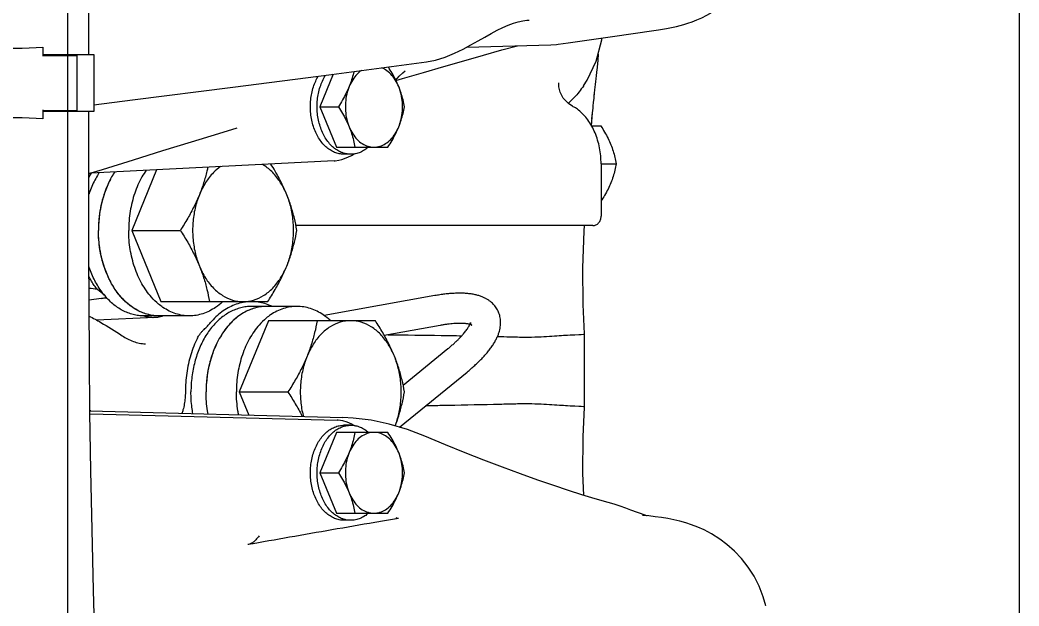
# Model space of a CAD drawing. Header units: millimetres. Extents: x 156850 to 204135, y 56350 to 74150.
# Drawn here: x 159140 to 159350, y 61873.5 to 61996.8 of the extents above; entities that cross this region are included whole.
import ezdxf

# ---------------------------------------------------------------- set-up
doc = ezdxf.new("R2010")
doc.units = ezdxf.units.MM
doc.header["$LTSCALE"] = 150
doc.layers.add('-----33 Equipment', color=5, linetype='Continuous')

# ---------------------------------------------------------------- blocks, each defined once
blk = doc.blocks.new('X-2F-PLAN$0$AUDIT_I_260115101451-0')
at = {"color": 0}
for p, q in [((-680.15, -849.4), (-682.06, -849.4)), ((-680.5, -860.1), (-680.5, -849.4)), ((-680.3, -849.4), (-680.3, -856.6)), ((-666.94, -849.4), (-668.85, -849.4)), ((-668.7, -849.4), (-668.7, -856.6)), ((-668.5, -849.4), (-668.5, -860.1)), ((-680.3, -856.6), (-668.7, -856.6)), ((-710.5, -859.1), (-680.5, -859.1)), ((-668.5, -860.1), (-680.5, -860.1)), ((-668.5, -859.1), (-653.5, -859.1))]:
    blk.add_line(p, q, dxfattribs=at)
blk.add_lwpolyline([(-878.13, -863.29), (-847.88, -862.18), (-833.77, -861.67), (-820.18, -861.2), (-806.96, -860.78), (-794, -860.39), (-781.17, -860.05), (-768.49, -859.75), (-756.03, -859.51), (-743.88, -859.32), (-732.14, -859.2), (-720.93, -859.12), (-710.5, -859.1)], dxfattribs=at)
for centre, start_param, end_param in [((-685.4, -843.6), 1.187269, 1.954323), ((-663.6, -843.6), -1.954323, -1.187269)]:
    blk.add_ellipse(centre, major_axis=(0, -15.5), ratio=0.23205, start_param=start_param, end_param=end_param, dxfattribs=at)
blk = doc.blocks.new('X-2F-PLAN$0$A$C73FA2420')
at = {"color": 0, "linetype": 'Continuous'}
for p, q in [((2159.66, 283.55), (2158.27, 231.62)), ((2160.25, 283.56), (2158.83, 230.41)), ((2183.9, 281.24), (2183.53, 283.76)), ((2179.87, 269.93), (2179.34, 282.18)), ((2184.6, 280.53), (2185.81, 282)), ((2212.82, 232.27), (2210.26, 283.47)), ((2198.23, 274.8), (2183.23, 268.67)), ((2210.95, 269.61), (2198.23, 274.8)), ((2198.23, 274.8), (2198.23, 264.57)), ((2180.23, 262.69), (2180.23, 272.24)), ((2183.23, 268.67), (2183.23, 246.2)), ((2164.23, 252.17), (2159.36, 250.18)), ((2179.23, 246.05), (2164.23, 252.17)), ((2164.23, 252.17), (2164.23, 241.95)), ((2182.23, 240.07), (2182.23, 249.61)), ((2179.23, 223.58), (2179.23, 246.05)), ((2199.23, 177.84), (2199.23, 240.28)), ((2147.23, 235.23), (2138.73, 231.76)), ((2155.73, 231.76), (2147.23, 235.23)), ((2147.23, 235.23), (2147.23, 231.35)), ((2224.23, 235.23), (2215.73, 231.76)), ((2231.07, 232.44), (2224.23, 235.23)), ((2224.23, 235.23), (2224.23, 231.35)), ((2184.49, 211.06), (2180.3, 234.37)), ((2138.73, 231.76), (2138.73, 220.94)), ((2155.73, 220.94), (2155.73, 231.76)), ((2215.73, 231.76), (2215.73, 220.94)), ((2137.23, 228.75), (2137.23, 230.17)), ((2157.23, 228.75), (2157.23, 230.17)), ((2158.83, 230.41), (2158.83, 230.41)), ((2213.15, 230.65), (2213.64, 229.36)), ((2214.23, 228.75), (2214.23, 230.17)), ((2178.24, 209.93), (2176.13, 221.72)), ((2156.85, 218.49), (2168.43, 204.3)), ((2165.65, 217.74), (2173.35, 208.32)), ((2236.76, 204.37), (2237.28, 186.68)), ((2242.45, 191.23), (2242.45, 191.23)), ((2229.11, 185.01), (2229.29, 184.99)), ((2224.35, 182.17), (2224.81, 182.89)), ((2161.04, 179.62), (2176.47, 179.62)), ((2228.62, 179.81), (2228.59, 179.84)), ((2220.23, 178.23), (2220.23, 176.21)), ((2220.23, 178.13), (2222.98, 177.91)), ((2221.7, 178.05), (2222.98, 177.91)), ((2222.98, 177.91), (2223.46, 177.86)), ((2225.19, 177.69), (2225.94, 177.61)), ((2227.79, 177.42), (2228.35, 177.35)), ((2228.35, 177.35), (2228.92, 177.28)), ((2228.92, 177.28), (2229.52, 177.21)), ((2229.52, 177.21), (2230.13, 177.14)), ((2230.13, 177.14), (2230.77, 177.07)), ((2230.77, 177.07), (2231.41, 177)), ((2231.41, 177), (2232.08, 176.94)), ((2233.46, 176.8), (2233.81, 176.77)), ((2212.23, 176.13), (2201.23, 176.13)), ((2212.23, 176.13), (2212.23, 172.94)), ((2138.15, 166.09), (2138.27, 167.39)), ((2133.29, 151.17), (2133.29, 151.17)), ((2119.21, 141.47), (2119.21, 141.47))]:
    blk.add_line(p, q, dxfattribs=at)
for points in [[(2160.24, 283.4), (2160.31, 283.56)], [(2210.16, 283.78), (2211.06, 280.91), (2213.07, 274.45), (2215, 268.22), (2216.85, 262.24), (2218.61, 256.51), (2219.8, 252.61)], [(2224.65, 282.78), (2225.66, 274.66), (2228.34, 253.54)], [(2228.34, 253.54), (2231.02, 232.83), (2233.66, 212.84)], [(2157.16, 228.06), (2157.46, 228.53), (2157.87, 229.47), (2158.14, 230.44), (2158.27, 231.41), (2158.27, 231.62)], [(2212.82, 232.27), (2212.83, 232.04), (2212.96, 231.27), (2213.15, 230.65)], [(2154.96, 213.19), (2156.36, 216.84), (2157.49, 220.65), (2158.27, 224.45), (2158.72, 228.21), (2158.83, 230.41)], [(2213.64, 229.36), (2214, 228.56), (2214.3, 228.06)], [(2229.78, 219.26), (2230.19, 217.88), (2231.47, 213.47), (2232.72, 209.16), (2233.92, 204.95), (2235.08, 200.86), (2236.17, 196.98), (2237.07, 193.71)], [(2229.84, 219.28), (2230.65, 218.59), (2231.38, 217.81), (2231.76, 217.32)], [(2140.97, 174.63), (2141.76, 177.36), (2142.61, 180.15), (2143.52, 183), (2144.53, 186.05), (2145.69, 189.42), (2146.99, 193.06), (2148.4, 196.86), (2149.89, 200.76), (2151.45, 204.71), (2153.13, 208.83), (2154.96, 213.19)], [(2233.66, 212.84), (2234.03, 210.94), (2234.66, 208.91), (2235.47, 206.93), (2236.35, 205.13), (2237.23, 203.5), (2238.07, 202), (2238.89, 200.57), (2239.64, 199.21), (2240.31, 197.94), (2240.89, 196.76), (2241.37, 195.64), (2241.78, 194.56), (2242.08, 193.55), (2242.3, 192.6), (2242.42, 191.75), (2242.45, 191.23)], [(2227.31, 184.74), (2228.41, 184.99), (2229.11, 185.01)], [(2237.28, 186.68), (2237.36, 185.49), (2237.4, 185.17)], [(2237.4, 185.17), (2237.7, 183.04), (2239.02, 173.7), (2240.27, 165.06)], [(2224.81, 182.89), (2226.02, 184.07), (2227.31, 184.74)], [(2142.5, 179.79), (2147.1, 179.94), (2154.8, 179.89), (2161.03, 179.62)], [(2176.47, 179.62), (2182.64, 179.89), (2190.33, 179.94), (2198.05, 179.69), (2199.23, 179.62)], [(2228.62, 179.81), (2229.79, 179.05), (2233.79, 177.13), (2238.28, 175.98), (2238.7, 175.95)], [(2223.46, 177.86), (2223.92, 177.81), (2224.36, 177.77), (2225.19, 177.69)], [(2225.94, 177.61), (2226.3, 177.58), (2227.03, 177.51)], [(2226.59, 177.56), (2227.06, 177.51), (2227.79, 177.42)], [(2232.08, 176.94), (2232.42, 176.9), (2232.76, 176.87), (2233.11, 176.84), (2233.46, 176.8)], [(2233.81, 176.77), (2234.17, 176.74), (2234.54, 176.71), (2234.9, 176.68), (2235.28, 176.64)], [(2139.4, 169.85), (2139.78, 170.91), (2140.2, 172.1), (2140.62, 173.41), (2140.97, 174.63)], [(2138.46, 167.27), (2138.65, 167.81), (2138.89, 168.45), (2139.4, 169.85)], [(2133.29, 151.17), (2134.38, 152.9), (2135.2, 154.44), (2135.81, 155.82), (2136.3, 157.1), (2136.71, 158.34), (2137.05, 159.58), (2137.35, 160.85), (2137.6, 162.13), (2137.81, 163.42), (2137.99, 164.74), (2138.15, 166.09)], [(2138.18, 166.45), (2138.2, 166.51), (2138.31, 166.83), (2138.46, 167.27)], [(2240.27, 165.06), (2240.41, 164.09), (2240.56, 163.19), (2240.7, 162.39), (2240.84, 161.65), (2240.98, 160.95), (2241.14, 160.25), (2241.32, 159.53), (2241.53, 158.75), (2241.79, 157.91), (2242.11, 156.99), (2242.5, 156), (2242.97, 154.96), (2243.51, 153.89), (2244.15, 152.8), (2244.88, 151.69), (2245.71, 150.57), (2246.66, 149.45), (2247.73, 148.35), (2248.91, 147.29), (2250.22, 146.28), (2251.64, 145.34), (2253.17, 144.48), (2253.78, 144.18)], [(2119.21, 141.47), (2121.16, 142.03), (2123.37, 142.89), (2125.45, 143.95), (2127.4, 145.19), (2129.17, 146.59), (2130.76, 148.09), (2132.16, 149.67), (2133.29, 151.17)]]:
    blk.add_lwpolyline(points, dxfattribs=at)
for points, knots in [([(2180.21, 283.74), (2179.78, 282.91), (2178.48, 280.56), (2177.05, 278.28), (2176.07, 276.83)], [27.126557, 27.126557, 27.126557, 27.126557, 29.927861, 35.187548, 35.187548, 35.187548, 35.187548]), ([(2180.23, 272.24), (2180.23, 272.43), (2180.25, 273), (2180.37, 273.96), (2180.66, 275.09), (2181.1, 276.19), (2181.67, 277.26), (2182.37, 278.29), (2183.21, 279.27), (2184.16, 280.2), (2185.22, 281.06), (2186.39, 281.85), (2187.66, 282.56), (2189.01, 283.19), (2190.01, 283.57), (2190.55, 283.75), (2190.62, 283.77)], [0, 0, 0, 0, 0.571323, 1.717974, 2.87811, 4.059907, 5.27043, 6.51537, 7.798901, 9.123651, 10.490747, 11.899914, 13.349609, 14.83716, 16.358925, 16.56619, 16.56619, 16.56619, 16.56619]), ([(2210.36, 281.65), (2210.26, 281.71), (2209.76, 282.02), (2208.81, 282.56), (2207.46, 283.19), (2206.45, 283.57), (2205.9, 283.75), (2205.83, 283.78)], [0, 0, 0, 0, 0.331876, 1.781571, 3.269122, 4.790887, 5.01609, 5.01609, 5.01609, 5.01609]), ([(2210.28, 283.32), (2210.12, 283.4), (2209.83, 283.56), (2209.52, 283.71), (2209.38, 283.78)], [0, 0, 0, 0, 0.525939, 1.00867, 1.00867, 1.00867, 1.00867])]:
    blk.add_open_spline(points, degree=3, knots=knots, dxfattribs=at)
for points, start_tangent, end_tangent in [([(2185.81, 282), (2186.63, 282.66), (2187.55, 283.27), (2188.55, 283.8)], (0.74385, 0.668347), (0.903343, 0.428919)), ([(2180.23, 269.06), (2180.25, 269.63), (2180.4, 270.77), (2180.69, 271.89), (2181.11, 272.99), (2181.68, 274.06), (2182.38, 275.09), (2183.21, 276.07), (2184.16, 276.99), (2185.22, 277.85), (2186.39, 278.64), (2187.65, 279.35), (2189, 279.98), (2190.42, 280.52), (2191.91, 280.97), (2193.45, 281.33), (2195.02, 281.58), (2196.62, 281.73), (2198.23, 281.78)], (0, 1), (1, 0)), ([(2180.69, 271.89), (2182.02, 274.58), (2184.16, 276.99), (2187.01, 279.01), (2190.42, 280.52), (2194.23, 281.47), (2198.23, 281.78)], (0.30679, 0.951777), (1, 0)), ([(2202.08, 281.49), (2201.45, 281.58), (2199.85, 281.73), (2198.23, 281.78)], (-0.988249, 0.152854), (-1, 0)), ([(2210.57, 278.33), (2209.46, 279.01), (2206.04, 280.52), (2202.24, 281.47), (2198.23, 281.78)], (-0.832646, 0.553806), (-1, 0)), ([(2202.39, 281.44), (2202.08, 281.49)], (-0.986183, 0.165659), (-0.988249, 0.152854)), ([(2209.33, 279.08), (2208.81, 279.35), (2207.47, 279.98), (2206.04, 280.52), (2204.56, 280.97), (2203.02, 281.33), (2202.39, 281.44)], (-0.874998, 0.484126), (-0.986183, 0.165659)), ([(2183.9, 281.24), (2183.96, 280.78), (2184.04, 280.35), (2184.08, 280.1)], (0.143529, -0.989646), (0.178144, -0.984005)), ([(2209.58, 278.94), (2209.33, 279.08)], (-0.867289, 0.497805), (-0.874998, 0.484126)), ([(2210.52, 278.36), (2210.08, 278.64), (2209.58, 278.94)], (-0.834311, 0.551294), (-0.867289, 0.497805)), ([(2176.07, 276.83), (2175.38, 275.67), (2174.86, 274.45), (2174.51, 273.19), (2174.35, 271.9)], (-0.561174, -0.827698), (-0.043087, -0.999071)), ([(2182.71, 269.14), (2184.16, 270.63), (2187.01, 272.64), (2190.42, 274.16), (2194.23, 275.1), (2198.18, 275.42)], (0.638762, 0.769404), (0.999998, 0.00193)), ([(2198.18, 275.42), (2198.23, 275.42)], (0.999998, 0.00193), (1, 0)), ([(2198.28, 275.42), (2198.23, 275.42)], (-0.999998, 0.00193), (-1, 0)), ([(2210.9, 271.73), (2209.46, 272.64), (2206.04, 274.16), (2202.24, 275.1), (2198.28, 275.42)], (-0.819027, 0.573755), (-0.999998, 0.00193)), ([(2179.87, 269.93), (2179.86, 270.34), (2179.96, 271.27), (2180.2, 272.2)], (-0.043106, 0.99907), (0.324934, 0.945737)), ([(2180.2, 272.2), (2180.22, 272.25)], (0.324934, 0.945737), (0.332627, 0.943058)), ([(2180.22, 272.25), (2180.23, 272.28)], (0.332627, 0.943058), (0.338239, 0.94106)), ([(2180.23, 269.06), (2180.69, 271.89)], (0, 1), (0.30679, 0.951777)), ([(2179.98, 269), (2179.91, 269.4), (2179.87, 269.93)], (-0.196467, 0.98051), (-0.043106, 0.99907)), ([(2180.22, 268.13), (2180.11, 268.47), (2179.98, 269)], (-0.333429, 0.942775), (-0.196467, 0.98051)), ([(2180.23, 262.69), (2180.69, 265.52), (2182.02, 268.22), (2182.71, 269.14)], (0, 1), (0.638762, 0.769404)), ([(2164.23, 263.51), (2162.94, 263.57), (2161.67, 263.74), (2160.44, 264.02), (2159.73, 264.24)], (-1, 0), (-0.94564, 0.325216)), ([(2175.54, 260.98), (2173.84, 261.74), (2172.04, 262.37), (2170.16, 262.86), (2168.22, 263.22), (2166.24, 263.44), (2164.23, 263.51)], (-0.89549, 0.445081), (-1, 0)), ([(2183.16, 255.73), (2182.02, 257.17), (2180.69, 259.86), (2180.23, 262.69)], (-0.678497, 0.734603), (0, 1)), ([(2198.23, 264.57), (2195.71, 263.03), (2193.2, 261.68), (2190.73, 260.56)], (-0.84076, -0.541408), (-0.92582, -0.377964)), ([(2205.73, 260.56), (2203.27, 261.68), (2200.76, 263.03), (2198.23, 264.57)], (-0.92582, 0.377964), (-0.84076, 0.541408)), ([(2159.67, 261.92), (2161.02, 262.13), (2162.62, 262.29), (2164.23, 262.34)], (0.983254, 0.18224), (1, 0)), ([(2182.23, 249.61), (2182.22, 250.18), (2182.07, 251.32), (2181.78, 252.44), (2181.35, 253.54), (2180.79, 254.61), (2180.08, 255.64), (2179.26, 256.62), (2178.31, 257.55), (2177.24, 258.41), (2176.08, 259.2), (2174.81, 259.91), (2173.47, 260.54), (2172.04, 261.08), (2170.56, 261.53), (2169.02, 261.88), (2167.45, 262.13), (2165.85, 262.29), (2164.23, 262.34)], (0, 1), (-1, 0)), ([(2175.54, 260.98), (2176, 260.73), (2176.47, 260.41), (2176.94, 260.03), (2177.39, 259.59)], (0.89549, -0.445081), (0.676539, -0.736407)), ([(2190.73, 260.56), (2188.2, 259.27), (2186.1, 257.61), (2184.53, 255.69), (2183.56, 253.58), (2183.23, 251.38)], (-0.92582, -0.377964), (0, -1)), ([(2190.73, 260.56), (2188.27, 259.67), (2185.76, 258.97), (2183.23, 258.45)], (-0.92582, -0.377964), (-0.985438, -0.170033)), ([(2205.73, 260.56), (2202.87, 261.47), (2199.8, 261.93), (2196.67, 261.93), (2193.6, 261.47), (2190.73, 260.56)], (-0.92582, 0.377964), (-0.92582, -0.377964)), ([(2211.67, 256.1), (2210.37, 257.61), (2208.27, 259.26), (2205.73, 260.56)], (-0.575006, 0.818149), (-0.92582, 0.377964)), ([(2211.49, 258.79), (2210.71, 258.97), (2208.2, 259.67), (2205.73, 260.56)], (-0.977191, 0.212362), (-0.92582, 0.377964)), ([(2159.58, 258.72), (2160.23, 258.84), (2164.23, 259.16)], (0.982551, 0.185991), (1, 0)), ([(2168.08, 258.86), (2167.45, 258.95), (2165.85, 259.11), (2164.23, 259.16)], (-0.988249, 0.152854), (-1, 0)), ([(2181.78, 249.26), (2180.45, 251.95), (2178.31, 254.36), (2175.46, 256.38), (2172.04, 257.9), (2168.24, 258.84), (2164.23, 259.16)], (-0.30679, 0.951777), (-1, 0)), ([(2168.39, 258.81), (2168.08, 258.86)], (-0.986183, 0.165659), (-0.988249, 0.152854)), ([(2175.33, 256.45), (2174.81, 256.73), (2173.47, 257.36), (2172.04, 257.9), (2170.56, 258.35), (2169.02, 258.7), (2168.39, 258.81)], (-0.874998, 0.484126), (-0.986183, 0.165659)), ([(2177.39, 259.59), (2178.07, 258.89), (2178.82, 258.22)], (0.676539, -0.736407), (0.763288, -0.646058)), ([(2175.58, 256.31), (2175.33, 256.45)], (-0.867289, 0.497805), (-0.874998, 0.484126)), ([(2180.38, 252.06), (2180.08, 252.46), (2179.26, 253.44), (2178.31, 254.36), (2177.24, 255.23), (2176.08, 256.01), (2175.58, 256.31)], (-0.571956, 0.820284), (-0.867289, 0.497805)), ([(2182.98, 251.8), (2182.54, 253.2), (2181.9, 254.55), (2181.06, 255.85), (2180.03, 257.08), (2178.82, 258.22)], (-0.227794, 0.973709), (-0.763288, 0.646058)), ([(2159.4, 252.33), (2160.23, 252.47), (2164.18, 252.79)], (0.981171, 0.193141), (0.999998, 0.00193)), ([(2164.18, 252.79), (2164.23, 252.79)], (0.999998, 0.00193), (1, 0)), ([(2164.28, 252.79), (2164.23, 252.79)], (-0.999998, 0.00193), (-1, 0)), ([(2179.76, 246.51), (2178.31, 248), (2175.46, 250.02), (2172.04, 251.53), (2168.24, 252.47), (2164.28, 252.79)], (-0.638762, 0.769404), (-0.999998, 0.00193)), ([(2180.52, 251.85), (2180.38, 252.06)], (-0.554366, 0.832273), (-0.571956, 0.820284)), ([(2136.79, 223.69), (2135.22, 232.7), (2133.66, 241.59), (2132.12, 250.37)], (-0.171624, 0.985163), (-0.173242, 0.984879)), ([(2133.95, 248.01), (2133.62, 248.29), (2133.31, 248.56), (2133.01, 248.85), (2132.74, 249.14), (2132.51, 249.43), (2132.33, 249.74), (2132.2, 250.05), (2132.12, 250.37)], (-0.767704, 0.640804), (-0.173262, 0.984876)), ([(2182.23, 246.43), (2182.22, 247), (2182.07, 248.14), (2181.78, 249.26), (2181.35, 250.36), (2180.79, 251.43), (2180.52, 251.85)], (0, 1), (-0.554366, 0.832273)), ([(2183.07, 251.35), (2182.98, 251.8)], (-0.181914, 0.983314), (-0.227794, 0.973709)), ([(2183.23, 249.2), (2183.2, 250.38), (2183.07, 251.35)], (0.043043, 0.999073), (-0.181914, 0.983314)), ([(2183.23, 251.38), (2183.56, 249.17), (2184.53, 247.06), (2186.1, 245.14), (2188.2, 243.5), (2190.73, 242.19)], (0, -1), (0.92582, -0.377964)), ([(2182.23, 246.43), (2181.78, 249.26)], (0, 1), (-0.30679, 0.951777)), ([(2182.59, 246.14), (2183.01, 247.53), (2183.21, 248.95), (2183.23, 249.2)], (0.354196, 0.935171), (0.043043, 0.999073)), ([(2182.23, 240.07), (2181.78, 242.9), (2180.45, 245.59), (2179.76, 246.51)], (0, 1), (-0.638762, 0.769404)), ([(2182.26, 245.36), (2182.59, 246.14)], (0.426821, 0.904336), (0.354196, 0.935171)), ([(2183.23, 246.2), (2185.76, 244.66), (2188.27, 243.31), (2190.73, 242.19)], (0.84076, -0.541408), (0.92582, -0.377964)), ([(2205.73, 242.19), (2208.26, 243.49), (2210.37, 245.14), (2211.94, 247.07), (2212.09, 247.32)], (0.92582, 0.377964), (0.505007, 0.863115)), ([(2205.73, 242.19), (2208.2, 243.31), (2210.71, 244.66), (2212.16, 245.53)], (0.92582, 0.377964), (0.850907, 0.525316)), ([(2164.23, 241.95), (2161.71, 240.4), (2159.2, 239.05), (2159.06, 238.99)], (-0.84076, -0.541408), (-0.897502, -0.441011)), ([(2171.73, 237.94), (2169.27, 239.05), (2166.76, 240.4), (2164.23, 241.95)], (-0.92582, 0.377964), (-0.84076, 0.541408)), ([(2190.73, 242.19), (2193.2, 241.3), (2195.71, 240.6), (2198.23, 240.08)], (0.92582, -0.377964), (0.985438, -0.170033)), ([(2190.73, 242.19), (2193.6, 241.29), (2196.67, 240.83), (2199.8, 240.83), (2202.87, 241.29), (2205.73, 242.19)], (0.92582, -0.377964), (0.92582, 0.377964)), ([(2198.23, 240.08), (2200.76, 240.6), (2203.27, 241.3), (2205.73, 242.19)], (0.985438, 0.170033), (0.92582, 0.377964)), ([(2179.31, 233.11), (2180.45, 234.54), (2181.78, 237.23), (2182.23, 240.07)], (0.678497, 0.734603), (0, 1)), ([(2171.73, 237.94), (2168.87, 238.84), (2165.8, 239.3), (2162.67, 239.3), (2159.6, 238.84), (2159.04, 238.7)], (-0.92582, 0.377964), (-0.967638, -0.252341)), ([(2179.23, 228.75), (2178.91, 230.96), (2177.94, 233.07), (2176.37, 234.99), (2174.27, 236.63), (2171.73, 237.94)], (0, 1), (-0.92582, 0.377964)), ([(2179.23, 235.82), (2176.71, 236.34), (2174.2, 237.04), (2171.73, 237.94)], (-0.985438, 0.170033), (-0.92582, 0.377964)), ([(2137.23, 230.17), (2137.34, 231.17), (2137.64, 232.16), (2138.14, 233.1), (2138.82, 233.99), (2139.68, 234.8), (2140.69, 235.51), (2141.83, 236.11), (2143.08, 236.6), (2144.42, 236.95), (2145.81, 237.16), (2147.23, 237.24)], (0, 1), (1, 0)), ([(2137.42, 230.11), (2137.64, 230.74), (2138.14, 231.69), (2138.82, 232.57), (2139.68, 233.38), (2140.69, 234.1), (2141.83, 234.7), (2143.08, 235.18), (2144.42, 235.54), (2145.81, 235.75), (2147.23, 235.82)], (0.266526, 0.963828), (1, 0)), ([(2147.23, 237.24), (2148.66, 237.16), (2150.05, 236.95), (2151.39, 236.6), (2152.64, 236.11), (2153.78, 235.51), (2154.79, 234.8), (2155.65, 233.99), (2156.33, 233.1), (2156.83, 232.16), (2157.13, 231.17), (2157.23, 230.17)], (1, 0), (0, -1)), ([(2147.23, 235.82), (2148.66, 235.75), (2150.05, 235.54), (2151.39, 235.18), (2152.64, 234.7), (2153.78, 234.1), (2154.79, 233.38), (2155.65, 232.57), (2156.33, 231.69), (2156.83, 230.74), (2157.05, 230.11)], (1, 0), (0.266526, -0.963828)), ([(2214.23, 230.17), (2214.34, 231.17), (2214.64, 232.16), (2215.14, 233.1), (2215.82, 233.99), (2216.68, 234.8), (2217.69, 235.51), (2218.83, 236.11), (2220.08, 236.6), (2221.42, 236.95), (2222.81, 237.16), (2224.23, 237.24)], (0, 1), (1, 0)), ([(2214.42, 230.11), (2214.64, 230.74), (2215.14, 231.69), (2215.82, 232.57), (2216.68, 233.38), (2217.69, 234.1), (2218.83, 234.7), (2220.08, 235.18), (2221.42, 235.54), (2222.81, 235.75), (2224.23, 235.82)], (0.266526, 0.963828), (1, 0)), ([(2224.23, 237.24), (2225.66, 237.16), (2227.05, 236.95), (2228.39, 236.6), (2229.64, 236.11), (2230.67, 235.58)], (1, 0), (0.859608, -0.510954)), ([(2224.23, 235.82), (2225.66, 235.75), (2227.05, 235.54), (2228.39, 235.18), (2229.64, 234.7), (2230.78, 234.1), (2230.87, 234.04)], (1, 0), (0.847388, -0.530974)), ([(2147.23, 231.35), (2145.8, 230.48), (2144.38, 229.71), (2142.98, 229.08)], (-0.84076, -0.541408), (-0.92582, -0.377964)), ([(2151.48, 229.08), (2150.09, 229.71), (2148.66, 230.48), (2147.23, 231.35)], (-0.92582, 0.377964), (-0.84076, 0.541408)), ([(2224.23, 231.35), (2222.8, 230.48), (2221.38, 229.71), (2219.98, 229.08)], (-0.84076, -0.541408), (-0.92582, -0.377964)), ([(2228.48, 229.08), (2227.09, 229.71), (2225.66, 230.48), (2224.23, 231.35)], (-0.92582, 0.377964), (-0.84076, 0.541408)), ([(2137.23, 228.75), (2137.34, 229.76), (2137.42, 230.11)], (0, 1), (0.266526, 0.963828)), ([(2142.98, 229.08), (2141.59, 228.57), (2140.16, 228.17), (2138.73, 227.88)], (-0.92582, -0.377964), (-0.985438, -0.170033)), ([(2142.98, 229.08), (2141.55, 228.34), (2140.36, 227.41), (2139.47, 226.32), (2138.92, 225.12), (2138.73, 223.87)], (-0.92582, -0.377964), (0, -1)), ([(2151.48, 229.08), (2149.86, 229.59), (2148.12, 229.85), (2146.35, 229.85), (2144.61, 229.59), (2142.98, 229.08)], (-0.92582, 0.377964), (-0.92582, -0.377964)), ([(2155.73, 227.88), (2154.3, 228.17), (2152.88, 228.57), (2151.48, 229.08)], (-0.985438, 0.170033), (-0.92582, 0.377964)), ([(2155.73, 223.87), (2155.55, 225.12), (2155, 226.32), (2154.11, 227.41), (2152.92, 228.34), (2151.48, 229.08)], (0, 1), (-0.92582, 0.377964)), ([(2157.05, 230.11), (2157.13, 229.76), (2157.23, 228.75)], (0.266526, -0.963828), (0, -1)), ([(2214.23, 228.75), (2214.34, 229.76), (2214.42, 230.11)], (0, 1), (0.266526, 0.963828)), ([(2219.98, 229.08), (2218.59, 228.57), (2217.16, 228.17), (2215.73, 227.88)], (-0.92582, -0.377964), (-0.985438, -0.170033)), ([(2219.98, 229.08), (2218.55, 228.34), (2217.36, 227.41), (2216.47, 226.32), (2215.92, 225.12), (2215.73, 223.87)], (-0.92582, -0.377964), (0, -1)), ([(2228.48, 229.08), (2226.86, 229.59), (2225.12, 229.85), (2223.35, 229.85), (2221.61, 229.59), (2219.98, 229.08)], (-0.92582, 0.377964), (-0.92582, -0.377964)), ([(2231.64, 228.09), (2231.3, 228.17), (2229.88, 228.57), (2228.48, 229.08)], (-0.97615, 0.217096), (-0.92582, 0.377964)), ([(2231.87, 226.51), (2231.11, 227.41), (2229.92, 228.34), (2228.48, 229.08)], (-0.567531, 0.823352), (-0.92582, 0.377964)), ([(2138.73, 225.04), (2138.14, 225.81), (2137.64, 226.76), (2137.34, 227.75), (2137.23, 228.75)], (-0.657908, 0.753098), (0, 1)), ([(2157.18, 228.05), (2157.13, 227.75), (2156.83, 226.76), (2156.33, 225.81), (2155.74, 225.04)], (-0.138986, -0.990294), (-0.657908, -0.753098)), ([(2157.23, 228.75), (2157.18, 228.05)], (0, -1), (-0.138986, -0.990294)), ([(2171.73, 219.57), (2174.26, 220.86), (2176.37, 222.52), (2177.94, 224.44), (2178.91, 226.55), (2179.23, 228.75)], (0.92582, 0.377964), (0, 1)), ([(2214.28, 228.05), (2214.23, 228.75)], (-0.139017, 0.99029), (0, 1)), ([(2215.73, 225.04), (2215.14, 225.81), (2214.64, 226.76), (2214.34, 227.75), (2214.28, 228.05)], (-0.657908, 0.753098), (-0.139017, 0.99029)), ([(2137.59, 218.71), (2137.33, 220.41), (2137.06, 222.07), (2136.79, 223.69)], (-0.145738, 0.989323), (-0.171595, 0.985168)), ([(2138.73, 223.87), (2138.92, 222.62), (2139.47, 221.43), (2140.36, 220.34), (2141.55, 219.41), (2142.98, 218.67)], (0, -1), (0.92582, -0.377964)), ([(2151.48, 218.67), (2152.92, 219.4), (2154.11, 220.34), (2155, 221.43), (2155.55, 222.63), (2155.73, 223.87)], (0.92582, 0.377964), (0, 1)), ([(2171.73, 219.57), (2174.2, 220.68), (2176.71, 222.03), (2179.23, 223.58)], (0.92582, 0.377964), (0.84076, 0.541408)), ([(2215.73, 223.87), (2215.92, 222.62), (2216.47, 221.43), (2217.36, 220.34), (2218.55, 219.41), (2219.98, 218.67)], (0, -1), (0.92582, -0.377964)), ([(2138.73, 220.94), (2140.16, 220.06), (2141.59, 219.3), (2142.98, 218.67)], (0.84076, -0.541408), (0.92582, -0.377964)), ([(2151.48, 218.67), (2152.88, 219.3), (2154.3, 220.06), (2155.73, 220.94)], (0.92582, 0.377964), (0.84076, 0.541408)), ([(2176.27, 220.87), (2176.14, 209.72), (2176.06, 205.42)], (-0.013448, -0.99991), (-0.020302, -0.999794)), ([(2215.73, 220.94), (2217.16, 220.06), (2218.59, 219.3), (2219.98, 218.67)], (0.84076, -0.541408), (0.92582, -0.377964)), ([(2228.48, 218.67), (2229.92, 219.4), (2231.11, 220.34), (2232, 221.43), (2232.44, 222.3)], (0.92582, 0.377964), (0.357253, 0.934008)), ([(2228.48, 218.67), (2229.88, 219.3), (2231.3, 220.06), (2232.6, 220.85)], (0.92582, 0.377964), (0.842883, 0.538097)), ([(2137.59, 218.71), (2137.58, 218.81), (2137.59, 218.91), (2137.63, 219.01), (2137.7, 219.1), (2137.81, 219.18)], (-0.145639, 0.989338), (0.849755, 0.527179)), ([(2142.98, 218.67), (2144.38, 218.16), (2145.8, 217.76), (2147.23, 217.47)], (0.92582, -0.377964), (0.985438, -0.170033)), ([(2142.98, 218.67), (2144.61, 218.16), (2146.35, 217.9), (2148.12, 217.9), (2149.86, 218.16), (2151.48, 218.67)], (0.92582, -0.377964), (0.92582, 0.377964)), ([(2147.23, 217.47), (2148.66, 217.76), (2150.09, 218.16), (2151.48, 218.67)], (0.985438, 0.170033), (0.92582, 0.377964)), ([(2157.12, 219.41), (2159.6, 218.66), (2162.67, 218.2), (2165.8, 218.2), (2168.87, 218.66), (2171.73, 219.57)], (0.934496, -0.355975), (0.92582, 0.377964)), ([(2157.12, 219.41), (2159.2, 218.67), (2161.71, 217.97), (2164.23, 217.45)], (0.930349, -0.366675), (0.985438, -0.170033)), ([(2164.23, 217.45), (2166.76, 217.97), (2169.27, 218.67), (2171.73, 219.57)], (0.985438, 0.170033), (0.92582, 0.377964)), ([(2219.98, 218.67), (2221.38, 218.16), (2222.8, 217.76), (2224.23, 217.47)], (0.92582, -0.377964), (0.985438, -0.170033)), ([(2219.98, 218.67), (2221.61, 218.16), (2223.35, 217.9), (2225.12, 217.9), (2226.86, 218.16), (2228.48, 218.67)], (0.92582, -0.377964), (0.92582, 0.377964)), ([(2224.23, 217.47), (2225.66, 217.76), (2227.09, 218.16), (2228.48, 218.67)], (0.985438, 0.170033), (0.92582, 0.377964)), ([(2161.59, 198.75), (2161.36, 209.58), (2161.31, 213.02)], (-0.02264, 0.999744), (-0.013699, 0.999906)), ([(2180.83, 197.6), (2181.26, 197.78), (2181.7, 198.02), (2182.12, 198.29), (2182.52, 198.62), (2182.9, 198.98), (2183.25, 199.39), (2183.59, 199.86), (2183.9, 200.39), (2184.18, 200.99), (2184.44, 201.67), (2184.65, 202.42), (2184.82, 203.25), (2184.93, 204.13), (2185, 205.06), (2185.01, 206.01), (2184.98, 206.98), (2184.92, 207.97), (2184.81, 208.98), (2184.67, 210.01), (2184.49, 211.06)], (0.935963, 0.352098), (-0.176997, 0.984211)), ([(2173.35, 208.32), (2173.87, 207.69), (2174.38, 207.11), (2174.88, 206.57), (2175.35, 206.08), (2175.81, 205.64), (2176.24, 205.24), (2176.65, 204.9), (2177.02, 204.6), (2177.37, 204.34), (2177.69, 204.13), (2177.97, 203.96), (2178.21, 203.83), (2178.42, 203.73), (2178.59, 203.67), (2178.71, 203.63), (2178.8, 203.6), (2178.83, 203.6)], (0.632456, -0.774597), (0.988897, -0.148604)), ([(2178.43, 203.73), (2178.59, 203.67), (2178.71, 203.63), (2178.8, 203.6), (2178.84, 203.6), (2178.78, 203.59), (2178.67, 203.57), (2178.51, 203.51), (2178.38, 203.43), (2178.3, 203.36), (2178.27, 203.32), (2178.3, 203.38), (2178.34, 203.47), (2178.39, 203.6), (2178.45, 203.79), (2178.5, 204.02), (2178.56, 204.3), (2178.6, 204.64), (2178.64, 205.03), (2178.66, 205.47), (2178.66, 205.96), (2178.65, 206.51), (2178.61, 207.1), (2178.56, 207.74), (2178.48, 208.43), (2178.37, 209.16), (2178.24, 209.93)], (0.917746, -0.397168), (-0.176997, 0.984211)), ([(2168.43, 204.3), (2169.12, 203.48), (2169.82, 202.69), (2170.52, 201.94), (2171.23, 201.23), (2171.95, 200.56), (2172.68, 199.94), (2173.42, 199.36), (2174.17, 198.84), (2174.92, 198.39), (2175.65, 198.02), (2176.35, 197.72), (2177.01, 197.51), (2177.63, 197.36), (2178.22, 197.28), (2178.78, 197.25), (2179.32, 197.27), (2179.83, 197.33), (2180.32, 197.44), (2180.8, 197.59), (2180.83, 197.6)], (0.632456, -0.774597), (0.935963, 0.352098)), ([(2161.67, 189.35), (2161.72, 192.09), (2161.67, 195.24), (2161.59, 198.75)], (0.041468, 0.99914), (-0.019924, 0.999801)), ([(2175.9, 197.91), (2175.83, 195.24), (2175.78, 192.1), (2175.83, 189.35)], (-0.023929, -0.999714), (0.041261, -0.999148)), ([(2161.29, 183.16), (2161.41, 184.9), (2161.54, 186.98), (2161.67, 189.35)], (0.071983, 0.997406), (0.041606, 0.999134)), ([(2175.83, 189.35), (2175.96, 186.98), (2176.1, 184.91), (2176.21, 183.17)], (0.04113, -0.999154), (0.071904, -0.997412)), ([(2161.03, 179.62), (2161.18, 180.84), (2161.29, 183.16)], (0.118078, -0.993004), (0.064103, 0.997943)), ([(2176.21, 183.17), (2176.32, 180.84), (2176.47, 179.62)], (0.064122, -0.997942), (0.115815, 0.993271)), ([(2225.04, 182.9), (2224.94, 183.02)], (-0.681484, 0.731833), (-0.676372, 0.73656)), ([(2228.59, 179.84), (2227.36, 180.75), (2225.04, 182.9)], (-0.822193, 0.569209), (-0.681484, 0.731833)), ([(2212.23, 176.13), (2215.61, 176.46), (2218.76, 177.4), (2221.46, 178.92), (2223.53, 180.9)], (1, 0), (0.615572, 0.788081)), ([(2223.53, 180.9), (2224.12, 181.76)], (0.615572, 0.788081), (0.518714, 0.854948)), ([(2224.12, 181.76), (2224.35, 182.17)], (0.518714, 0.854948), (0.468953, 0.883223)), ([(2199.23, 177.84), (2199.37, 177.21), (2199.79, 176.65), (2200.45, 176.26), (2201.23, 176.13)], (0, -1), (1, 0)), ([(2208.23, 174.07), (2206.92, 174.67), (2205.58, 175.39), (2204.36, 176.13)], (-0.92582, 0.377964), (-0.842893, 0.538081)), ([(2220.23, 176.21), (2218.89, 175.39), (2217.55, 174.67), (2216.23, 174.07)], (-0.84076, -0.541408), (-0.92582, -0.377964)), ([(2212.23, 172.94), (2210.89, 173.22), (2209.55, 173.59), (2208.23, 174.07)], (-0.985438, 0.170033), (-0.92582, 0.377964)), ([(2216.23, 174.07), (2214.92, 173.59), (2213.58, 173.22), (2212.23, 172.94)], (-0.92582, -0.377964), (-0.985438, -0.170033))]:
    blk.add_spline(points, degree=3, dxfattribs=dict(at, start_tangent=start_tangent, end_tangent=end_tangent))
blk.add_open_spline([(2185.81, 282), (2185.88, 282.59), (2185.95, 283.17), (2186.01, 283.76)], degree=3, dxfattribs=at)
at = {"color": 0}
blk.add_blockref('X-2F-PLAN$0$AUDIT_I_260115101451-0', (2903.73, 1142.88), dxfattribs=at)
blk = doc.blocks.new('X-2F-PLAN$0$zw$C47F')
at = {"layer": '-----33 Equipment'}
for p, q in [((5540.86, 1136.3), (3625.86, 1136.3)), ((6141.06, 936.3), (159.78, 936.3))]:
    blk.add_line(p, q, dxfattribs=at)
blk.add_blockref('X-2F-PLAN$0$A$C73FA2420', (2898.05, 848.02), dxfattribs=at)

msp = doc.modelspace()

# ---------------------------------------------------------------- block references
at = {"layer": '-----33 Equipment', "rotation": 90.00000000000001}
msp.add_blockref('X-2F-PLAN$0$zw$C47F', (160286.3, 56856.22), dxfattribs=at)

doc.saveas('drawing.dxf')
